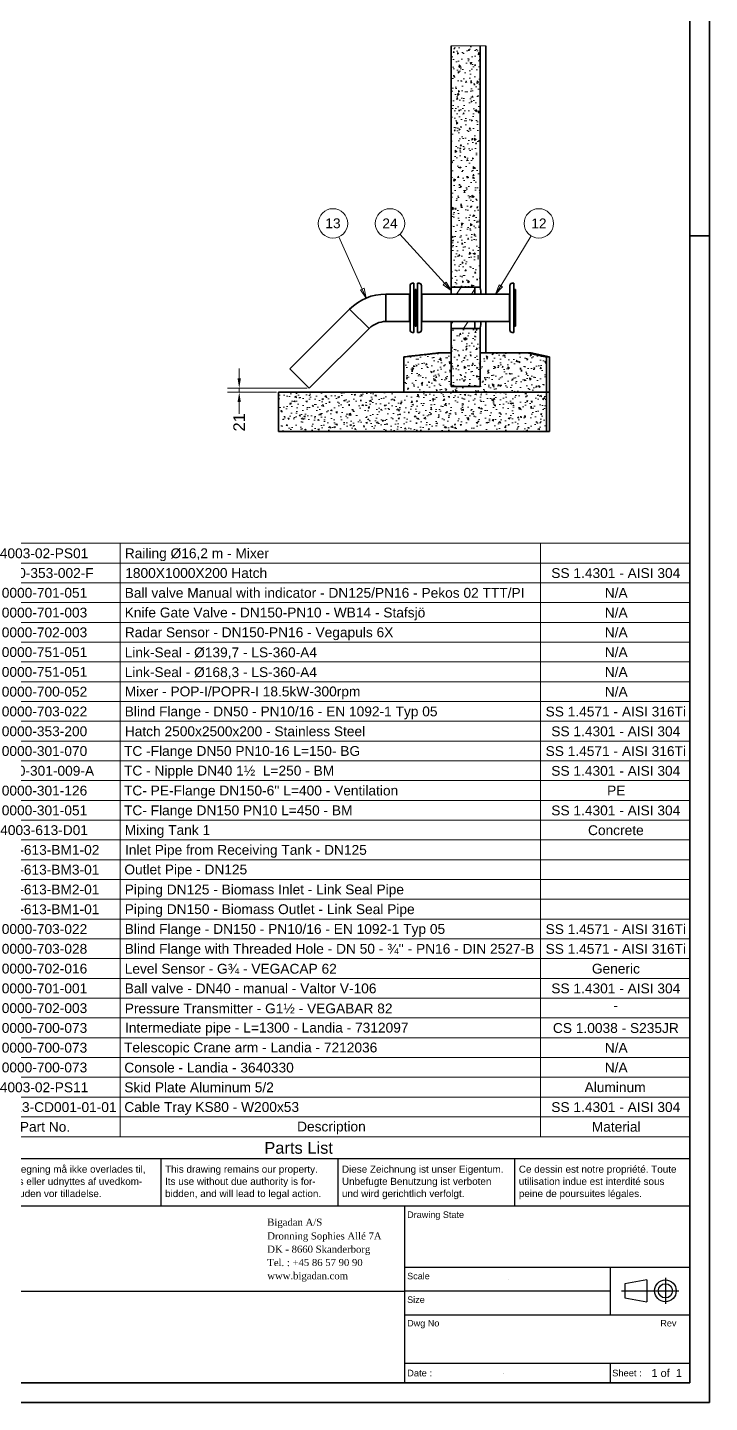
# Model space of a CAD drawing. Header units: millimetres. Extents: x 0 to 42050, y 0 to 29700.
# Drawn here: x 33375 to 42050, y 0 to 17503 of the extents above; entities that cross this region are included whole.
import ezdxf
from ezdxf.enums import TextEntityAlignment as Align

# ---------------------------------------------------------------- set-up
doc = ezdxf.new("R2018")
doc.units = ezdxf.units.MM
doc.header["$LTSCALE"] = 50
doc.layers.get('0').update_dxf_attribs({"lineweight": 18})
for name, color, linetype, lineweight in [('Border', 7, 'Continuous', 35), ('Dimension', 7, 'Continuous', 18), ('Hatch', 7, 'Continuous', 18), ('Symbol', 7, 'Continuous', 18), ('Title', 7, 'Continuous', 25), ('Visible', 7, 'Continuous', 35), ('Visible Narrow', 7, 'Continuous', 18)]:
    doc.layers.add(name, color=color, linetype=linetype, lineweight=lineweight)
doc.styles.add('Note Text', font='arial.ttf')
doc.styles.get("Standard").update_dxf_attribs({"font": 'arial.ttf'})
doc.styles.add('Text Style150', font='arial.ttf')
doc.styles.add('Text Style72', font='arial.ttf')
doc.styles.add('Text Style85', font='times.ttf')
doc.styles.add('Title', font='arial.ttf')
doc.styles.add('Title150', font='arial.ttf')
doc.styles.add('Title200', font='arial.ttf')
doc.dimstyles.new('Default - Method 2b', dxfattribs={"dimscale": 50, "dimtxt": 3, "dimasz": 2.5, "dimexe": 3, "dimexo": 0.5, "dimgap": 0.7, "dimtad": 0, "dimtoh": 1, "dimdec": 1, "dimrnd": 1e-08, "dimtxsty": 'Title', "dimcen": 0.09, "dimdle": 10, "dimclrd": 256, "dimclre": 256, "dimclrt": 7, "dimadec": 0, "dimazin": 2, "dimtfac": 0.833333, "dimtdec": 1, "dimtmove": 0, "dimatfit": 3, "dimfxl": 1, "dimtolj": 1, "dimlwd": -1, "dimlwe": -1, "dimarcsym": 0})
pattern_1 = [(91.24937, (0, 0), (156.2886, 114.5929), [20.1873, -222.0602]), (36.24937, (0, 0), (-161.5705, 127.597), [16.1498, -177.6481]), (141.7008, (13.02, 9.55), (-5.2819, 242.1899), [17.15655, -188.7221]), (87.43357, (-35.5, 40.47), (245.3524, 155.907), [30.281, -333.0903]), (137.885, (-15.05, 53.47), (16.271, 363.0067), [25.7348, -283.0833]), (32.4335, (-35.5, 40.47), (16.271, 363.0067), [24.2247, -266.4722]), (62.24937, (-6.38, 48.1), (192.2488, 24.455), [20.1873, -222.0602]), (7.24937, (-6.38, 48.1), (-79.4525, 189.9298), [16.1498, -177.6481]), (112.7008, (9.64, 50.14), (112.7963, 214.38475), [17.15655, -188.7221]), (78.74937, (0, 0), (-56.61782, 69.52575), [0, -175.49482, 0, -180.33977, 0, -178.32105]), (48.74937, (0, 0), (-16.75878, 126.50402), [0, -102.8206, 0, -171.45737, 0, -67.96387]), (8.74937, (-45.13, -39.576), (112.03248, 90.17294), [0, -67.29096, 0, -209.9478, 0, -278.58458]), (358.74937, (-65.37, -57.32), (100.2538, 123.7562), [0, -87.47825, 0, -139.42687, 0, -197.83542])]
pattern_2 = [(56.24934, (0, 0), (-131.9948, 88.1983), [])]

# ---------------------------------------------------------------- blocks, each defined once
blk = doc.blocks.new('Borders Bigadan Border')
at = {"layer": 'Border'}
for p, q in [((841, 594), (841, 0)), ((836, 5), (836, 589)), ((841, 297), (836, 297)), ((20, 5), (836, 5)), ((841, 0), (0, 0))]:
    blk.add_line(p, q, dxfattribs=at)
blk = doc.blocks.new('Title Blocks Title')
at = {"layer": 'Title'}
for p, q in [((205, 62), (25, 62)), ((25, 50), (25, 62)), ((70.5, 50), (70.5, 62)), ((115.5, 50), (115.5, 62)), ((160.5, 50), (160.5, 62)), ((205, 50), (25, 50)), ((25, 5), (25, 50)), ((132.5, 5), (132.5, 50)), ((205, 34.36), (132.5, 34.36)), ((184.74, 34.36), (184.74, 22.36)), ((25, 28.36), (132.5, 28.36)), ((184.74, 28.36), (132.5, 28.36)), ((132.5, 22.36), (205, 22.36)), ((132.5, 10), (205, 10)), ((184.74, 10), (184.74, 5))]:
    blk.add_line(p, q, dxfattribs=at)
at = {"layer": 'Title', "lineweight": 25}
for p, q in [((198.77, 31.7), (198.77, 25.16)), ((187.65, 28.43), (202.19, 28.43)), ((194.05, 31.19), (188.45, 30.23)), ((188.45, 30.23), (188.45, 26.63)), ((194.05, 31.19), (194.05, 25.67)), ((188.45, 26.63), (194.05, 25.67))]:
    blk.add_line(p, q, dxfattribs=at)
for radius in [2.76, 1.8]:
    blk.add_circle((198.77, 28.43), radius, dxfattribs=at)
at = {"layer": 'Title'}
for s, height, style, p in [('Denne tegning må ikke overlades til,', 1.8, 'Text Style72', (26, 58.5)), ('This drawing remains our property.', 1.8, 'Text Style72', (71.5, 58.5)), ('Diese Zeichnung ist unser Eigentum.', 1.8, 'Text Style72', (116.5, 58.5)), ('Ce dessin est notre propriété. Toute', 1.8, 'Text Style72', (161.5, 58.5)), ('kopieres eller udnyttes af uvedkom-', 1.8, 'Text Style72', (26, 55.4)), ('Its use without due authority is for-', 1.8, 'Text Style72', (71.5, 55.4)), ('Unbefugte Benutzung ist verboten', 1.8, 'Text Style72', (116.5, 55.4)), ('utilisation indue est interdité sous', 1.8, 'Text Style72', (161.5, 55.4)), ('mende uden vor tilladelse.', 1.8, 'Text Style72', (26, 52.3)), ('bidden, and will lead to legal action.', 1.8, 'Text Style72', (71.5, 52.3)), ('und wird gerichtlich verfolgt.', 1.8, 'Text Style72', (116.5, 52.3)), ('peine de poursuites légales.', 1.8, 'Text Style72', (161.5, 52.3)), ('Bigadan A/S', 1.8, 'Text Style85', (97.5, 45.01)), ('Drawing State', 1.65, 'Title150', (133.08, 47)), ('Dronning Sophies Allé 7A', 1.8, 'Text Style85', (97.5, 41.51)), ('DK - 8660 Skanderborg', 1.8, 'Text Style85', (97.5, 38.13)), ('Tel. : +45 86 57 90 90', 1.8, 'Text Style85', (97.5, 34.74)), ('www.bigadan.com', 1.8, 'Text Style85', (97.5, 31.36)), ('Scale', 1.65, 'Title150', (133.08, 31.36)), ('Size', 1.65, 'Title150', (133.08, 25.36)), ('Dwg No', 1.65, 'Title150', (133.08, 19.36)), ('Rev', 1.65, 'Title150', (197.5, 19.36))]:
    blk.add_text(s, height=height, dxfattribs=dict(at, style=style)).set_placement(p)
at = {"layer": 'Title', "style": 'Text Style150'}
for s, p in [('Date :', (133.08, 7.5)), ('Sheet :', (185.24, 7.5))]:
    blk.add_text(s, height=1.7, dxfattribs=at).set_placement(p, align=Align.MIDDLE_LEFT)
at = {"layer": 'Title', "style": 'Title200'}
blk.add_text('1 of  1', height=2, dxfattribs=at).set_placement((203, 7.5), align=Align.MIDDLE_RIGHT)
at = {"layer": 'Title', "color": 1, "true_color": 0xff0000, "insert": (169, 47.68), "char_height": 2.5, "width": 40, "attachment_point": 5, "style": 'Note Text'}
blk.add_mtext('\\fArial|b0|i0; ', dxfattribs=at)
at = {"layer": 'Title', "color": 1, "lineweight": 5, "true_color": 0xff0000, "flags": 253}
blk.add_attdef('STATUS', text='', height=6.2, dxfattribs=at).set_placement((169, 40.36), align=Align.MIDDLE_CENTER)
at = {"layer": 'Title', "lineweight": 30, "flags": 104}
for tag, height, p in [('Initial_View_Scale', 2.39, (158.62, 31.36)), ('Sheet_Size', 2.4, (158.62, 25.36)), ('REVISION_NUMBER', 3.5, (200, 15)), ('CREATION_DATE', 2, (157.5, 7.5))]:
    blk.add_attdef(tag, text='', height=height, dxfattribs=at).set_placement(p, align=Align.MIDDLE_CENTER)
for tag, p in [('PROJECT', (27.5, 24.3)), ('TITLE', (27.5, 17.3)), ('DESCRIPTION', (27.5, 10.3))]:
    blk.add_attdef(tag, text='', height=2.8, dxfattribs=at).set_placement(p, align=Align.TOP_LEFT)
blk.add_attdef('PART_NUMBER', text='', height=3.5, dxfattribs=at).set_placement((135.5, 15), align=Align.MIDDLE_LEFT)
blk = doc.blocks.new('Parts List')
at = {"layer": 'Symbol'}
for p, q in [((836, 218.75), (636.27, 218.75)), ((636.27, 218.75), (636.27, 72.72)), ((644.27, 218.75), (644.27, 72.72)), ((652.27, 218.75), (652.27, 72.72)), ((691.06, 218.75), (691.06, 72.72)), ((798, 218.75), (798, 72.72)), ((836, 218.75), (836, 72.72)), ((836, 213.71), (636.27, 213.71)), ((836, 208.68), (636.27, 208.68)), ((836, 203.64), (636.27, 203.64)), ((836, 198.61), (636.27, 198.61)), ((836, 193.57), (636.27, 193.57)), ((836, 188.54), (636.27, 188.54)), ((836, 183.5), (636.27, 183.5)), ((836, 178.46), (636.27, 178.46)), ((836, 173.43), (636.27, 173.43)), ((836, 168.39), (636.27, 168.39)), ((836, 163.36), (636.27, 163.36)), ((836, 158.32), (636.27, 158.32)), ((836, 153.29), (636.27, 153.29)), ((836, 148.25), (636.27, 148.25)), ((836, 143.22), (636.27, 143.22)), ((836, 138.18), (636.27, 138.18)), ((836, 133.14), (636.27, 133.14)), ((836, 128.11), (636.27, 128.11)), ((836, 123.07), (636.27, 123.07)), ((836, 118.04), (636.27, 118.04)), ((836, 113), (636.27, 113)), ((836, 107.97), (636.27, 107.97)), ((836, 102.93), (636.27, 102.93)), ((836, 97.9), (636.27, 97.9)), ((836, 92.86), (636.27, 92.86)), ((836, 87.82), (636.27, 87.82)), ((836, 82.79), (636.27, 82.79)), ((836, 77.75), (636.27, 77.75)), ((836, 72.72), (636.27, 72.72)), ((636.27, 67.68), (636.27, 72.72)), ((644.27, 67.68), (644.27, 72.72)), ((652.27, 67.68), (652.27, 72.72)), ((691.06, 67.68), (691.06, 72.72)), ((798, 67.68), (798, 72.72)), ((836, 67.68), (836, 72.72)), ((636.27, 62), (636.27, 67.68)), ((836, 67.68), (636.27, 67.68)), ((836, 62), (836, 67.68)), ((836, 62), (636.27, 62))]:
    blk.add_line(p, q, dxfattribs=at)
at = {"layer": 'Symbol', "color": 7, "attachment_point": 7}
for s, insert, char_height, style in [('29', (638.43, 214.93), 2.5, 'Note Text'), ('1', (647.7, 214.98), 2.5, 'Note Text'), ('4003-02-PS01', (660.45, 214.92), 2.5, 'Note Text'), ('Railing Ø16,2 m - Mixer', (692.25, 214.2), 2.5, 'Note Text'), ('28', (638.43, 209.9), 2.5, 'Note Text'), ('3', (647.45, 209.9), 2.5, 'Note Text'), ('0000-353-002-F', (659.3, 209.9), 2.5, 'Note Text'), ('1800X1000X200 Hatch', (692.36, 209.9), 2.5, 'Note Text'), ('SS 1.4301 - AISI 304', (800.76, 209.88), 2.5, 'Note Text'), ('27', (638.43, 204.9), 2.5, 'Note Text'), ('1', (647.7, 204.9), 2.5, 'Note Text'), ('0000-701-051', (660.95, 204.86), 2.5, 'Note Text'), ('Ball valve Manual with indicator - DN125/PN16 - Pekos 02 TTT/PI', (692.23, 204.85), 2.5, 'Note Text'), ('N/A', (814.36, 204.85), 2.5, 'Note Text'), ('26', (638.43, 199.83), 2.5, 'Note Text'), ('1', (647.7, 199.87), 2.5, 'Note Text'), ('0000-701-003', (660.95, 199.83), 2.5, 'Note Text'), ('Knife Gate Valve - DN150-PN10 - WB14 - Stafsjö', (692.23, 199.12), 2.5, 'Note Text'), ('N/A', (814.36, 199.81), 2.5, 'Note Text'), ('25', (638.43, 194.79), 2.5, 'Note Text'), ('1', (647.7, 194.83), 2.5, 'Note Text'), ('0000-702-003', (660.95, 194.79), 2.5, 'Note Text'), ('Radar Sensor - DN150-PN16 - Vegapuls 6X', (692.25, 194.08), 2.5, 'Note Text'), ('N/A', (814.36, 194.78), 2.5, 'Note Text'), ('24', (638.43, 189.8), 2.5, 'Note Text'), ('2', (647.41, 189.8), 2.5, 'Note Text'), ('0000-751-051', (660.95, 189.76), 2.5, 'Note Text'), ('Link-Seal - Ø139,7 - LS-360-A4', (692.23, 189.26), 2.5, 'Note Text'), ('N/A', (814.36, 189.74), 2.5, 'Note Text'), ('23', (638.43, 184.72), 2.5, 'Note Text'), ('2', (647.41, 184.76), 2.5, 'Note Text'), ('0000-751-051', (660.95, 184.72), 2.5, 'Note Text'), ('Link-Seal - Ø168,3 - LS-360-A4', (692.23, 184.23), 2.5, 'Note Text'), ('N/A', (814.36, 184.7), 2.5, 'Note Text'), ('22', (638.43, 179.73), 2.5, 'Note Text'), ('3', (647.45, 179.69), 2.5, 'Note Text'), ('0000-700-052', (660.95, 179.69), 2.5, 'Note Text'), ('Mixer - POP-I/POPR-I 18.5kW-300rpm', (692.23, 179.02), 2.5, 'Note Text'), ('N/A', (814.36, 179.67), 2.5, 'Note Text'), ('21', (638.43, 174.69), 2.5, 'Note Text'), ('4', (647.35, 174.7), 2.5, 'Note Text'), ('0000-703-022', (660.95, 174.65), 2.5, 'Note Text'), ('Blind Flange - DN50 - PN10/16 - EN 1092-1 Typ 05', (692.23, 173.94), 2.5, 'Note Text'), ('SS 1.4571 - AISI 316Ti', (799.31, 174.63), 2.5, 'Note Text'), ('20', (638.43, 169.61), 2.5, 'Note Text'), ('1', (647.7, 169.66), 2.5, 'Note Text'), ('0000-353-200', (660.95, 169.61), 2.5, 'Note Text'), ('Hatch 2500x2500x200 - Stainless Steel', (692.26, 169.6), 2.5, 'Note Text'), ('SS 1.4301 - AISI 304', (800.76, 169.6), 2.5, 'Note Text'), ('19', (638.73, 164.58), 2.5, 'Note Text'), ('5', (647.45, 164.6), 2.5, 'Note Text'), ('0000-301-070', (660.95, 164.58), 2.5, 'Note Text'), ('TC -Flange DN50 PN10-16 L=150- BG', (692.05, 163.87), 2.5, 'Note Text'), ('SS 1.4571 - AISI 316Ti', (799.31, 164.56), 2.5, 'Note Text'), ('18', (638.73, 159.54), 2.5, 'Note Text'), ('1', (647.7, 159.58), 2.5, 'Note Text'), ('0000-301-009-A', (659.2, 159.54), 2.5, 'Note Text'), ('TC - Nipple DN40 1½  L=250 - BM', (692.05, 158.87), 2.5, 'Note Text'), ('SS 1.4301 - AISI 304', (800.76, 159.53), 2.5, 'Note Text'), ('17', (638.73, 154.55), 2.5, 'Note Text'), ('1', (647.7, 154.55), 2.5, 'Note Text'), ('0000-301-126', (660.95, 154.51), 2.5, 'Note Text'), ("TC- PE-Flange DN150-6'' L=400 - Ventilation", (692.05, 153.8), 2.5, 'Note Text'), ('PE', (814.95, 154.55), 2.5, 'Note Text'), ('16', (638.73, 149.47), 2.5, 'Note Text'), ('3', (647.45, 149.47), 2.5, 'Note Text'), ('0000-301-051', (660.95, 149.47), 2.5, 'Note Text'), ('TC- Flange DN150 PN10 L=450 - BM', (692.05, 148.76), 2.5, 'Note Text'), ('SS 1.4301 - AISI 304', (800.76, 149.45), 2.5, 'Note Text'), ('Mixing Tank 1', (692.23, 143.74), 2.5, 'Note Text'), ('15', (638.73, 144.44), 2.5, 'Note Text'), ('1', (647.7, 144.48), 2.5, 'Note Text'), ('4003-613-D01', (660.55, 144.44), 2.5, 'Note Text'), ('Concrete', (810.1, 144.42), 2.5, 'Note Text'), ('14', (638.73, 139.44), 2.5, 'Note Text'), ('1', (647.7, 139.44), 2.5, 'Note Text'), ('4003-613-BM1-02', (657.64, 139.4), 2.5, 'Note Text'), ('Inlet Pipe from Receiving Tank - DN125', (692.3, 138.69), 2.5, 'Note Text'), ('13', (638.73, 134.37), 2.5, 'Note Text'), ('1', (647.7, 134.41), 2.5, 'Note Text'), ('4003-613-BM3-01', (657.64, 134.37), 2.5, 'Note Text'), ('Outlet Pipe - DN125', (692.14, 133.7), 2.5, 'Note Text'), ('12', (638.73, 129.37), 2.5, 'Note Text'), ('2', (647.41, 129.37), 2.5, 'Note Text'), ('4003-613-BM2-01', (657.64, 129.33), 2.5, 'Note Text'), ('Piping DN125 - Biomass Inlet - Link Seal Pipe', (692.24, 128.62), 2.5, 'Note Text'), ('11', (638.73, 124.34), 2.5, 'Note Text'), ('2', (647.41, 124.34), 2.5, 'Note Text'), ('4003-613-BM1-01', (657.64, 124.29), 2.5, 'Note Text'), ('Piping DN150 - Biomass Outlet - Link Seal Pipe', (692.24, 123.59), 2.5, 'Note Text'), ('10', (638.73, 119.26), 2.5, 'Note Text'), ('2', (647.41, 119.3), 2.5, 'Note Text'), ('0000-703-022', (660.95, 119.26), 2.5, 'Note Text'), ('Blind Flange - DN150 - PN10/16 - EN 1092-1 Typ 05', (692.23, 118.55), 2.5, 'Note Text'), ('SS 1.4571 - AISI 316Ti', (799.31, 119.24), 2.5, 'Note Text'), ('9', (639.45, 114.22), 2.5, 'Note Text'), ('1', (647.7, 114.27), 2.5, 'Note Text'), ('0000-703-028', (660.95, 114.22), 2.5, 'Note Text'), ("Blind Flange with Threaded Hole - DN 50 - ¾'' - PN16 - DIN 2527-B", (692.23, 113.52), 2.5, 'Note Text'), ('SS 1.4571 - AISI 316Ti', (799.31, 114.21), 2.5, 'Note Text'), ('8', (639.45, 109.19), 2.5, 'Note Text'), ('1', (647.7, 109.23), 2.5, 'Note Text'), ('0000-702-016', (660.95, 109.19), 2.5, 'Note Text'), ('Level Sensor - G¾ - VEGACAP 62', (692.23, 109.12), 2.5, 'Note Text'), ('Generic', (811.08, 109.17), 2.5, 'Note Text'), ('7', (639.47, 104.22), 2.5, 'Note Text'), ('1', (647.7, 104.19), 2.5, 'Note Text'), ('0000-701-001', (660.95, 104.15), 2.5, 'Note Text'), ('Ball valve - DN40 - manual - Valtor V-106', (692.23, 104.15), 2.5, 'Note Text'), ('SS 1.4301 - AISI 304', (800.76, 104.14), 2.5, 'Note Text'), ('6', (639.44, 99.12), 2.5, 'Note Text'), ('1', (647.7, 99.16), 2.5, 'Note Text'), ('0000-702-003', (660.95, 99.12), 2.5, 'Note Text'), ('Pressure Transmitter - G1½ - VEGABAR 82', (692.24, 99.04), 2.5, 'Note Text'), ('-', (816.53, 99.88), 2.5, 'Note Text'), ('5', (639.45, 94.1), 2.5, 'Note Text'), ('1', (647.7, 94.12), 2.5, 'Note Text'), ('0000-700-073', (660.95, 94.08), 2.5, 'Note Text'), ('Intermediate pipe - L=1300 - Landia - 7312097', (692.3, 93.43), 2.5, 'Note Text'), ('CS 1.0038 - S235JR', (801.17, 94.06), 2.5, 'Note Text'), ('4', (639.35, 89.09), 2.5, 'Note Text'), ('1', (647.7, 89.09), 2.5, 'Note Text'), ('0000-700-073', (660.95, 89.05), 2.5, 'Note Text'), ('Telescopic Crane arm - Landia - 7212036', (692.05, 88.38), 2.5, 'Note Text'), ('N/A', (814.36, 89.03), 2.5, 'Note Text'), ('3', (639.45, 84.01), 2.5, 'Note Text'), ('3', (647.45, 84.01), 2.5, 'Note Text'), ('0000-700-073', (660.95, 84.01), 2.5, 'Note Text'), ('Console - Landia - 3640330', (692.14, 83.99), 2.5, 'Note Text'), ('N/A', (814.36, 83.99), 2.5, 'Note Text'), ('2', (639.41, 79.02), 2.5, 'Note Text'), ('1', (647.7, 79.02), 2.5, 'Note Text'), ('4003-02-PS11', (660.45, 78.96), 2.5, 'Note Text'), ('Skid Plate Aluminum 5/2', (692.13, 78.96), 2.5, 'Note Text'), ('Aluminum', (809.23, 78.98), 2.5, 'Note Text'), ('1', (639.7, 73.98), 2.5, 'Note Text'), ('1', (647.7, 73.98), 2.5, 'Note Text'), ('4003-613-CD001-01-01', (653.27, 73.92), 2.5, 'Note Text'), ('Cable Tray KS80 - W200x53 ', (692.14, 73.23), 2.5, 'Note Text'), ('SS 1.4301 - AISI 304', (800.76, 73.92), 2.5, 'Note Text'), ('Pos.', (637.06, 68.91), 2.5, 'Note Text'), ('Qty', (645.71, 68.19), 2.5, 'Note Text'), ('Part No.', (665.54, 68.91), 2.5, 'Note Text'), ('Description', (736.08, 68.26), 2.5, 'Note Text'), ('Material', (811.06, 68.91), 2.5, 'Note Text'), ('Parts List', (727.74, 63.29), 3, 'Title')]:
    blk.add_mtext(s, dxfattribs=dict(at, insert=insert, char_height=char_height, style=style))
blk = doc.blocks.new('Balloon21')
at = {"layer": 'Symbol'}
for p, q in [((773.63, 284.92), (762.24, 297.42)), ((774, 285.25), (773.26, 284.58)), ((773.26, 284.58), (775.32, 283.07)), ((773.63, 284.92), (775.32, 283.07)), ((775.32, 283.07), (774, 285.25))]:
    blk.add_line(p, q, dxfattribs=at)
at = {"layer": 'Symbol', "flags": 128}
blk.add_lwpolyline([(773.26, 284.58), (775.32, 283.07), (774, 285.25), (773.26, 284.58)], dxfattribs=at)
at = {"layer": 'Symbol'}
blk.add_circle((759.72, 300.19), 3.75, dxfattribs=at)
blk.add_solid([(773.26, 284.58), (775.32, 283.07), (774, 285.25), (773.26, 284.58)], dxfattribs=at)
at = {"layer": 'Symbol', "insert": (759.72, 300.19), "char_height": 2.5, "attachment_point": 5, "style": 'Note Text'}
blk.add_mtext('24', dxfattribs=at)
blk = doc.blocks.new('Balloon22')
at = {"layer": 'Symbol'}
for p, q in [((787.91, 284.32), (795.65, 296.99)), ((787.48, 284.59), (786.6, 282.19)), ((787.91, 284.32), (786.6, 282.19)), ((786.6, 282.19), (788.33, 284.06)), ((788.33, 284.06), (787.48, 284.59))]:
    blk.add_line(p, q, dxfattribs=at)
at = {"layer": 'Symbol', "flags": 128}
blk.add_lwpolyline([(787.48, 284.59), (786.6, 282.19), (788.33, 284.06), (787.48, 284.59)], dxfattribs=at)
at = {"layer": 'Symbol'}
blk.add_circle((797.6, 300.19), 3.75, dxfattribs=at)
blk.add_solid([(787.48, 284.59), (786.6, 282.19), (788.33, 284.06), (787.48, 284.59)], dxfattribs=at)
at = {"layer": 'Symbol', "insert": (797.6, 300.19), "char_height": 2.5, "attachment_point": 5, "style": 'Note Text'}
blk.add_mtext('12', dxfattribs=at)
blk = doc.blocks.new('Balloon23')
at = {"layer": 'Symbol'}
for p, q in [((752.66, 283.48), (746.73, 296.77)), ((753.12, 283.69), (752.2, 283.28)), ((753.68, 281.2), (753.12, 283.69)), ((752.2, 283.28), (753.68, 281.2)), ((752.66, 283.48), (753.68, 281.2))]:
    blk.add_line(p, q, dxfattribs=at)
at = {"layer": 'Symbol', "flags": 128}
blk.add_lwpolyline([(752.2, 283.28), (753.68, 281.2), (753.12, 283.69), (752.2, 283.28)], dxfattribs=at)
at = {"layer": 'Symbol'}
blk.add_circle((745.21, 300.19), 3.75, dxfattribs=at)
blk.add_solid([(752.2, 283.28), (753.68, 281.2), (753.12, 283.69), (752.2, 283.28)], dxfattribs=at)
at = {"layer": 'Symbol', "insert": (745.21, 300.21), "char_height": 2.5, "attachment_point": 5, "style": 'Note Text'}
blk.add_mtext('13', dxfattribs=at)
blk = doc.blocks.new('*D76')
at = {"layer": 'Defpoints', "color": 0, "transparency": 16777216}
for p in [(36068, 12911), (36568, 12860), (36959, 12911)]:
    blk.add_point(p, dxfattribs=at)
at = {"layer": 'Dimension', "transparency": 16777216}
for p, q in [((36068, 13036), (36068, 13161)), ((36934, 12911), (35918, 12911)), ((36543, 12860), (35918, 12860)), ((36068, 12911), (36068, 12860)), ((36068, 12735), (36068, 12584))]:
    blk.add_line(p, q, dxfattribs=at)
for points in [[(36047, 13036), (36089, 13036), (36068, 12911)], [(36047, 12735), (36089, 12735), (36068, 12860)]]:
    blk.add_solid(points, dxfattribs=at)
at = {"layer": 'Dimension', "color": 7, "transparency": 16777216, "insert": (36143, 12361), "char_height": 150, "attachment_point": 7, "rotation": 90, "style": 'Title'}
blk.add_mtext('\\A1;21', dxfattribs=at)

msp = doc.modelspace()

# ---------------------------------------------------------------- hatches: boundary and pattern name
at = {"layer": 'Hatch'}
h = msp.add_hatch(dxfattribs=at)
h.set_pattern_fill('AR-CONC', color=256, scale=26.916384, angle=41.249366, style=0)
h.set_pattern_definition(pattern_1)
h.paths.add_polyline_path([(38765.79, 17270.46), (39131.66, 17270.46), (39131.66, 14197.43), (39065.79, 14197.43), (38765.79, 14197.43)])
h = msp.add_hatch(dxfattribs=at)
h.set_pattern_fill('ANSI31', color=256, scale=1270, angle=11.249344, style=0)
h.set_pattern_definition(pattern_2)
h.paths.add_polyline_path([(39065.79, 14109.56), (39065.79, 14197.43), (38765.79, 14197.43), (38765.79, 14109.56)])
h = msp.add_hatch(dxfattribs=at)
h.set_pattern_fill('ANSI31', color=256, scale=1270, angle=11.249344, style=0)
h.set_pattern_definition(pattern_2)
h.paths.add_polyline_path([(39065.79, 13672.43), (39065.79, 13760.31), (38765.79, 13760.31), (38765.79, 13672.43)])
h = msp.add_hatch(dxfattribs=at)
h.set_pattern_fill('AR-CONC', color=256, scale=26.916384, angle=41.249366, style=0)
h.set_pattern_definition(pattern_1)
h.paths.add_polyline_path([(39131.66, 12934.93), (39131.66, 13672.43), (39065.79, 13672.43), (38765.79, 13672.43), (38765.79, 12934.93)])
h = msp.add_hatch(dxfattribs=at)
h.set_pattern_fill('AR-CONC', color=256, scale=26.916384, angle=56.249344, style=0)
h.set_pattern_definition([(106.24934, (0, 0), (121.3044, 151.13864), [20.1873, -222.0602]), (51.24934, (0, 0), (-189.0896, 81.4318), [16.1498, -177.6481]), (156.7008, (10.1, 12.6), (-67.7852, 232.5704), [17.1566, -188.7221]), (102.43354, (-44.76, 29.9), (196.6406, 214.0964), [30.281, -333.0903]), (152.885, (-28.37, 47.75), (-78.2364, 354.8488), [25.7348, -283.0833]), (47.4335, (-44.76, 29.9), (-78.2364, 354.8488), [24.2247, -266.4722]), (77.24934, (-18.62, 44.81), (179.3687, 73.3793), [20.1873, -222.0602]), (22.24934, (-18.62, 44.81), (-125.9026, 162.8943), [16.1498, -177.6481]), (127.7008, (-3.67, 50.93), (53.4661, 236.2736), [17.15655, -188.7221]), (93.74934, (0, 0), (-72.68318, 52.50298), [0, -175.49482, 0, -180.33977, 0, -178.32105]), (63.74934, (0, 0), (-48.92934, 117.85603), [0, -102.8206, 0, -171.45737, 0, -67.96387]), (23.74934, (-33.35, -49.91), (84.87664, 116.09648), [0, -67.29096, 0, -209.9478, 0, -278.58458]), (13.74934, (-48.3, -72.29), (64.80734, 145.48687), [0, -87.47825, 0, -139.42687, 0, -197.83542])])
h.paths.add_polyline_path([(38162.28, 12859.93), (39978.29, 12859.93), (39978.29, 13309.93), (39745.12, 13359.93), (39131.66, 13359.93), (39131.66, 12934.93), (38765.79, 12934.93), (38765.79, 13359.93), (38600.69, 13359.93), (38162.28, 13309.93)])
h = msp.add_hatch(dxfattribs=at)
h.set_pattern_fill('AR-CONC', color=256, scale=26.916384, angle=116.249541, style=0)
h.set_pattern_definition([(166.24954, (0, 0), (-70.2383, 180.6218), [20.1873, -222.0602]), (111.24954, (0, 0), (-165.0664, -123.0411), [16.1498, -177.6481]), (216.701, (-5.85, 15.05), (-235.3047, 57.5807), [17.1566, -188.7221]), (162.43374, (-48.28, -23.8), (-87.0936, 277.3436), [30.281, -333.0903]), (212.8852, (-55.54, -0.7), (-346.4267, 109.6685), [25.7348, -283.0833]), (107.4337, (-48.28, -23.8), (-346.4267, 109.6685), [24.2247, -266.4722]), (137.24954, (-48.12, 6.28), (26.1354, 192.0276), [20.1873, -222.0602]), (82.24954, (-48.12, 6.28), (-204.0218, -27.5884), [16.1498, -177.6481]), (187.701, (-45.94, 22.29), (-177.88644, 164.4392), [17.15655, -188.7221]), (153.74954, (0, 0), (-81.81038, -36.69427), [0, -175.49482, 0, -180.33977, 0, -178.32105]), (123.74954, (0, 0), (-126.53104, 16.55353), [0, -102.8206, 0, -171.45737, 0, -67.96387]), (83.74954, (26.55, -53.834), (-58.10463, 131.55337), [0, -67.29096, 0, -209.9478, 0, -278.58458]), (73.74954, (38.45, -77.97), (-93.5921, 128.8679), [0, -87.47825, 0, -139.42687, 0, -197.83542])])
h.paths.add_polyline_path([(36567.85, 12359.93), (39978.29, 12359.93), (39978.29, 12859.93), (38162.28, 12859.93), (36567.85, 12859.93)])

# ---------------------------------------------------------------- linework, layer by layer
at = {"layer": 'Visible', "color": 9, "true_color": 0xc0c0c0}
for p, q in [((38765.79, 17270.46), (38765.79, 14197.43)), ((39131.66, 14197.43), (39131.66, 17270.46)), ((39203.29, 14109.56), (39203.29, 17270.46)), ((38765.79, 14197.43), (39131.66, 14197.43)), ((39131.66, 13672.43), (38765.79, 13672.43)), ((38765.79, 13672.43), (38765.79, 12934.93)), ((39131.66, 12934.93), (39131.66, 13672.43)), ((39203.29, 13359.93), (39203.29, 13760.31)), ((38162.28, 13309.93), (38162.28, 12859.93)), ((38765.79, 13359.93), (38600.69, 13359.93)), ((38765.79, 12934.93), (38765.79, 13359.93)), ((39745.12, 13359.93), (39131.66, 13359.93)), ((39131.66, 13359.93), (39131.66, 12934.93)), ((39782.68, 13359.93), (39745.12, 13359.93)), ((39782.68, 13359.93), (40015.43, 13309.93)), ((39978.29, 12859.93), (39978.29, 13309.93)), ((40015.43, 13309.93), (39978.29, 13309.93)), ((40015.43, 13309.93), (40015.43, 12859.93)), ((39978.29, 12859.93), (36567.85, 12859.93)), ((36567.85, 12859.93), (36567.85, 12359.93)), ((38162.28, 12859.93), (39978.29, 12859.93)), ((39131.66, 12934.93), (38765.79, 12934.93)), ((38765.79, 12934.93), (39131.66, 12934.93)), ((39978.29, 12859.93), (40015.43, 12859.93)), ((39978.29, 12359.93), (39978.29, 12859.93)), ((39978.29, 12859.93), (40015.43, 12859.93)), ((40015.43, 12859.93), (40015.43, 12359.93)), ((36567.85, 12359.93), (39978.29, 12359.93)), ((40015.43, 12359.93), (39978.29, 12359.93))]:
    msp.add_line(p, q, dxfattribs=at)
at = {"layer": 'Visible'}
for p, q in [((38240.79, 14217.43), (38240.79, 14199.31)), ((38240.79, 14192.27), (38240.79, 14199.31)), ((38240.79, 14192.27), (38240.79, 14051.47)), ((38290.79, 14247.43), (38270.79, 14247.43)), ((38290.79, 14247.43), (38290.79, 13622.43)), ((38335.79, 13622.43), (38335.79, 14247.43)), ((38335.79, 14247.43), (38355.79, 14247.43)), ((38385.79, 14199.31), (38385.79, 14217.43)), ((38385.79, 14199.31), (38385.79, 14192.27)), ((38385.79, 14051.47), (38385.79, 14192.27)), ((39065.79, 14197.43), (38765.79, 14197.43)), ((38765.79, 14197.43), (38765.79, 14109.56)), ((39065.79, 14109.56), (39065.79, 14197.43)), ((39510.79, 14217.43), (39510.79, 14199.31)), ((39510.79, 14192.27), (39510.79, 14199.31)), ((39510.79, 14192.27), (39510.79, 14051.47)), ((39560.79, 14247.43), (39540.79, 14247.43)), ((39560.79, 14247.43), (39560.79, 13622.43)), ((37933.06, 14109.56), (37933.06, 13760.31)), ((38235.79, 14109.56), (37933.06, 14109.56)), ((37933.06, 14109.56), (37933.06, 13760.31)), ((38235.79, 14109.56), (38235.79, 13760.31)), ((38240.79, 14109.56), (38235.79, 14109.56)), ((38235.79, 14109.56), (38235.79, 13760.31)), ((38240.79, 14034.49), (38240.79, 14051.47)), ((38240.79, 14034.49), (38240.79, 13835.37)), ((38305.79, 14169.93), (38305.79, 13699.93)), ((38313.29, 14169.93), (38305.79, 14169.93)), ((38313.29, 14169.93), (38313.29, 13699.93)), ((38313.29, 13699.93), (38313.29, 14169.93)), ((38313.29, 14169.93), (38320.79, 14169.93)), ((38320.79, 13699.93), (38320.79, 14169.93)), ((38385.79, 14109.56), (38390.79, 14109.56)), ((38385.79, 14051.47), (38385.79, 14034.49)), ((38385.79, 13835.37), (38385.79, 14034.49)), ((38390.79, 14109.56), (38390.79, 13760.31)), ((39505.79, 14109.56), (38390.79, 14109.56)), ((38390.79, 13760.31), (38390.79, 14109.56)), ((38765.79, 14109.56), (39065.79, 14109.56)), ((39505.79, 14109.56), (39505.79, 13760.31)), ((39505.79, 14109.56), (39505.79, 13760.31)), ((39510.79, 14109.56), (39505.79, 14109.56)), ((39510.79, 14034.49), (39510.79, 14051.47)), ((39510.79, 14034.49), (39510.79, 13835.37)), ((39575.79, 14169.93), (39575.79, 13699.93)), ((39583.29, 14169.93), (39575.79, 14169.93)), ((39583.29, 14169.93), (39583.29, 13699.93)), ((37472.82, 13918.92), (36712.31, 13158.41)), ((37472.82, 13918.92), (37719.78, 13671.96)), ((37472.82, 13918.92), (37719.78, 13671.96)), ((38240.79, 13818.39), (38240.79, 13835.37)), ((38385.79, 13835.37), (38385.79, 13818.39)), ((39510.79, 13818.39), (39510.79, 13835.37)), ((37719.78, 13671.96), (36959.27, 12911.45)), ((38235.79, 13760.31), (37933.06, 13760.31)), ((38240.79, 13760.31), (38235.79, 13760.31)), ((38240.79, 13818.39), (38240.79, 13677.59)), ((38240.79, 13670.56), (38240.79, 13677.59)), ((38240.79, 13670.56), (38240.79, 13652.43)), ((38313.29, 13699.93), (38305.79, 13699.93)), ((38313.29, 13699.93), (38320.79, 13699.93)), ((38385.79, 13677.59), (38385.79, 13818.39)), ((38385.79, 13760.31), (38390.79, 13760.31)), ((38385.79, 13677.59), (38385.79, 13670.56)), ((38385.79, 13652.43), (38385.79, 13670.56)), ((39505.79, 13760.31), (38390.79, 13760.31)), ((39065.79, 13760.31), (38765.79, 13760.31)), ((38765.79, 13760.31), (38765.79, 13672.43)), ((38765.79, 13672.43), (39065.79, 13672.43)), ((39065.79, 13672.43), (39065.79, 13760.31)), ((39510.79, 13760.31), (39505.79, 13760.31)), ((39510.79, 13818.39), (39510.79, 13677.59)), ((39510.79, 13670.56), (39510.79, 13677.59)), ((39510.79, 13670.56), (39510.79, 13652.43)), ((39583.29, 13699.93), (39575.79, 13699.93)), ((38290.79, 13622.43), (38270.79, 13622.43)), ((38335.79, 13622.43), (38355.79, 13622.43)), ((39560.79, 13622.43), (39540.79, 13622.43)), ((36712.31, 13158.41), (36959.27, 12911.45))]:
    msp.add_line(p, q, dxfattribs=at)
for centre, radius, start, end in [((38270.79, 14217.43), 30, 90, 180), ((38355.79, 14217.43), 30, 0, 90), ((39540.79, 14217.43), 30, 90, 180), ((37933.06, 13458.68), 650.87, 90, 135), ((38278.29, 14132.43), 27.5, 0, 62.964308), ((38348.29, 14132.43), 27.5, 117.035692, 180), ((39548.29, 14132.43), 27.5, 0, 62.964308), ((37933.06, 13458.68), 301.62, 90, 135), ((38278.29, 13737.43), 27.5, 297.035692, 0), ((38348.29, 13737.43), 27.5, 180, 242.964308), ((39548.29, 13737.43), 27.5, 297.035692, 0), ((38270.79, 13652.43), 30, 180, 270), ((38355.79, 13652.43), 30, 270, 0), ((39540.79, 13652.43), 30, 180, 270)]:
    msp.add_arc(centre, radius, start, end, dxfattribs=at)
at = {"layer": 'Visible', "color": 9, "true_color": 0xc0c0c0}
for start_param, end_param in [(2.29860899, 3.14159265), (0, 0.84298366)]:
    msp.add_ellipse((39131.66, 13934.93), major_axis=(0, -262.5), ratio=0.05730971, start_param=start_param, end_param=end_param, dxfattribs=at)
at = {"layer": 'Visible'}
for points, knots in [([(38240.79, 14199.31), (38240.79, 14199.31), (38240.79, 14199.31), (38240.79, 14199.39), (38240.83, 14199.07), (38240.86, 14197.67), (38240.85, 14196.65), (38240.81, 14194.42), (38240.79, 14193.4), (38240.79, 14192.27)], [-2.355385176, -2.355385176, -2.355385176, -2.355385176, -2.348881912, -2.348881912, -2.04388778, -2.04388778, -1.754333114, -1.754333114, -1.560670031, -1.560670031, -1.560670031, -1.560670031]), ([(38385.79, 14192.27), (38385.79, 14192.31), (38385.79, 14192.35), (38385.79, 14194.16), (38385.75, 14195.65), (38385.73, 14197.87), (38385.74, 14198.62), (38385.78, 14199.27), (38385.79, 14199.37), (38385.79, 14199.31)], [-2.355385176, -2.355385176, -2.355385176, -2.355385176, -2.348881912, -2.348881912, -2.04388778, -2.04388778, -1.754333114, -1.754333114, -1.560670031, -1.560670031, -1.560670031, -1.560670031]), ([(39510.79, 14199.31), (39510.79, 14199.31), (39510.79, 14199.31), (39510.79, 14199.39), (39510.83, 14199.07), (39510.86, 14197.67), (39510.85, 14196.65), (39510.81, 14194.42), (39510.79, 14193.4), (39510.79, 14192.27)], [-2.355385897, -2.355385897, -2.355385897, -2.355385897, -2.349031193, -2.349031193, -2.043971453, -2.043971453, -1.754359642, -1.754359642, -1.560670043, -1.560670043, -1.560670043, -1.560670043]), ([(38240.79, 14051.47), (38240.79, 14051.44), (38240.79, 14051.4), (38240.79, 14049.71), (38240.83, 14047.77), (38240.86, 14043.57), (38240.85, 14041.37), (38240.81, 14037.57), (38240.79, 14036.03), (38240.79, 14034.49)], [-2.355385897, -2.355385897, -2.355385897, -2.355385897, -2.349031193, -2.349031193, -2.043971453, -2.043971453, -1.754359642, -1.754359642, -1.560670043, -1.560670043, -1.560670043, -1.560670043]), ([(38385.79, 14034.49), (38385.79, 14035.37), (38385.79, 14036.26), (38385.75, 14040), (38385.72, 14042.78), (38385.75, 14047.64), (38385.79, 14049.72), (38385.79, 14051.47)], [-3.619699054, -3.619699054, -3.619699054, -3.619699054, -3.482591371, -3.482591371, -3.041740282, -3.041740282, -2.642668539, -2.642668539, -2.642668539, -2.642668539]), ([(39510.79, 14051.47), (39510.79, 14051.44), (39510.79, 14051.4), (39510.79, 14049.71), (39510.83, 14047.76), (39510.86, 14043.57), (39510.85, 14041.37), (39510.81, 14037.57), (39510.79, 14036.03), (39510.79, 14034.49)], [-2.355385176, -2.355385176, -2.355385176, -2.355385176, -2.348881912, -2.348881912, -2.04388778, -2.04388778, -1.754333114, -1.754333114, -1.560670031, -1.560670031, -1.560670031, -1.560670031]), ([(38240.79, 13835.37), (38240.79, 13835.32), (38240.79, 13835.27), (38240.79, 13832.79), (38240.83, 13830.36), (38240.86, 13825.83), (38240.85, 13823.74), (38240.81, 13820.59), (38240.79, 13819.43), (38240.79, 13818.39)], [-2.355385176, -2.355385176, -2.355385176, -2.355385176, -2.348881912, -2.348881912, -2.04388778, -2.04388778, -1.754333114, -1.754333114, -1.560670031, -1.560670031, -1.560670031, -1.560670031]), ([(38385.79, 13818.39), (38385.79, 13818.42), (38385.79, 13818.46), (38385.79, 13820.15), (38385.75, 13822.1), (38385.73, 13826.29), (38385.74, 13828.49), (38385.78, 13832.29), (38385.79, 13833.84), (38385.79, 13835.37)], [-2.355385176, -2.355385176, -2.355385176, -2.355385176, -2.348881912, -2.348881912, -2.04388778, -2.04388778, -1.754333114, -1.754333114, -1.560670031, -1.560670031, -1.560670031, -1.560670031]), ([(39510.79, 13835.37), (39510.79, 13835.32), (39510.79, 13835.27), (39510.79, 13832.79), (39510.83, 13830.36), (39510.86, 13825.83), (39510.85, 13823.74), (39510.81, 13820.59), (39510.79, 13819.43), (39510.79, 13818.39)], [-2.355385897, -2.355385897, -2.355385897, -2.355385897, -2.349031193, -2.349031193, -2.043971453, -2.043971453, -1.754359642, -1.754359642, -1.560670043, -1.560670043, -1.560670043, -1.560670043]), ([(38240.79, 13677.59), (38240.79, 13676.94), (38240.8, 13676.32), (38240.83, 13673.89), (38240.86, 13672.49), (38240.84, 13670.8), (38240.79, 13670.45), (38240.79, 13670.56)], [-3.619699054, -3.619699054, -3.619699054, -3.619699054, -3.482591371, -3.482591371, -3.041740282, -3.041740282, -2.642668539, -2.642668539, -2.642668539, -2.642668539]), ([(38385.79, 13670.56), (38385.79, 13670.55), (38385.79, 13670.55), (38385.79, 13670.47), (38385.75, 13670.79), (38385.73, 13672.19), (38385.74, 13673.21), (38385.78, 13675.44), (38385.79, 13676.46), (38385.79, 13677.59)], [-2.355385897, -2.355385897, -2.355385897, -2.355385897, -2.349031193, -2.349031193, -2.043971453, -2.043971453, -1.754359642, -1.754359642, -1.560670043, -1.560670043, -1.560670043, -1.560670043]), ([(39510.79, 13677.59), (39510.79, 13677.55), (39510.79, 13677.51), (39510.79, 13675.7), (39510.83, 13674.21), (39510.86, 13671.99), (39510.85, 13671.25), (39510.81, 13670.59), (39510.79, 13670.49), (39510.79, 13670.56)], [-2.355385176, -2.355385176, -2.355385176, -2.355385176, -2.348881912, -2.348881912, -2.04388778, -2.04388778, -1.754333114, -1.754333114, -1.560670031, -1.560670031, -1.560670031, -1.560670031])]:
    msp.add_open_spline(points, degree=3, knots=knots, dxfattribs=at)
at = {"layer": 'Visible', "color": 9, "true_color": 0xc0c0c0}
for points, weights in [([(38600.69, 13359.93), (38379.02, 13334.65), (38162.28, 13309.93)], [1, 1.00006347078, 1]), ([(39978.29, 13309.93), (39861.05, 13335.07), (39745.12, 13359.93)], [1, 1.00001550285, 1])]:
    msp.add_rational_spline(points, weights, degree=2, dxfattribs=at)
at = {"layer": 'Visible Narrow', "color": 9, "true_color": 0xc0c0c0}
for p, q in [((38765.79, 17270.46), (39131.66, 17270.46)), ((39131.66, 17270.46), (39203.29, 17270.46))]:
    msp.add_line(p, q, dxfattribs=at)

# ---------------------------------------------------------------- block references
at = {"xscale": 50, "yscale": 50, "zscale": 50}
msp.add_blockref('Borders Bigadan Border', (0, 0), dxfattribs=at)
ref = msp.add_blockref('Title Blocks Title', (31550, 0), dxfattribs=dict(xscale=50, yscale=50, zscale=50))
lines = msp.add_mtext('4003-613-A01', dxfattribs={"layer": 'Title', "insert": (38325, 750), "char_height": 2.5, "attachment_point": 1})
ref.add_attrib('PART_NUMBER', '', (38325, 750), dxfattribs={"flags": 104}).embed_mtext(lines)
lines = msp.add_mtext('26-11-2024', dxfattribs={"layer": 'Title', "insert": (39425, 375), "char_height": 2.5, "attachment_point": 1})
ref.add_attrib('CREATION_DATE', '', (39425, 375), dxfattribs={"flags": 104}).embed_mtext(lines)
lines = msp.add_mtext('Mixing Area 02 ', dxfattribs={"layer": 'Title', "insert": (32925, 865), "char_height": 2.5, "attachment_point": 1})
ref.add_attrib('TITLE', '', (32925, 865), dxfattribs={"flags": 104}).embed_mtext(lines)
lines = msp.add_mtext('Mixing Tank 1', dxfattribs={"layer": 'Title', "insert": (32925, 515), "char_height": 2.5, "attachment_point": 1})
ref.add_attrib('DESCRIPTION', '', (32925, 515), dxfattribs={"flags": 104}).embed_mtext(lines)
lines = msp.add_mtext('4003 - Nurmo Bioenergia', dxfattribs={"layer": 'Title', "insert": (32925, 1215), "char_height": 2.5, "attachment_point": 1})
ref.add_attrib('PROJECT', '', (32925, 1215), dxfattribs={"flags": 104}).embed_mtext(lines)
lines = msp.add_mtext('A1 (594x841 mm)', dxfattribs={"layer": 'Title', "insert": (39481, 1268), "char_height": 2.5, "attachment_point": 1})
ref.add_attrib('Sheet_Size', '', (39481, 1268), dxfattribs={"flags": 104}).embed_mtext(lines)
lines = msp.add_mtext('1 : 50', dxfattribs={"layer": 'Title', "insert": (39481, 1568), "char_height": 2.5, "attachment_point": 1})
ref.add_attrib('Initial_View_Scale', '', (39481, 1568), dxfattribs={"flags": 104}).embed_mtext(lines)
lines = msp.add_mtext('-', dxfattribs={"layer": 'Title', "insert": (41550, 750), "char_height": 2.5, "attachment_point": 1})
ref.add_attrib('REVISION_NUMBER', '', (41550, 750), dxfattribs={"flags": 104}).embed_mtext(lines)
at = {"layer": 'Symbol', "xscale": 50, "yscale": 50, "zscale": 50}
for name in ['Balloon23', 'Balloon21', 'Balloon22', 'Parts List']:
    msp.add_blockref(name, (0, 0), dxfattribs=at)

# ---------------------------------------------------------------- dimensions: what is measured, and where the dimension line sits
at = {"layer": 'Dimension'}
dim = msp.add_linear_dim(base=(36067.85, 12911.45), p1=(36567.85, 12859.93), p2=(36959.27, 12911.45), angle=90, dimstyle='Default - Method 2b', override={"dimgap": 0.7, "dimtoh": 0, "dimdec": 0, "dimlfac": 0.4, "dimtol": 0, "dimlim": 0, "dimtp": 0, "dimtm": 0, "dimtdec": 0, "dimtofl": 1, "dimatfit": 1}, dxfattribs=at)
dim.commit()
dim.dimension.update_dxf_attribs({"geometry": '*D76', "text_midpoint": (36067.85, 12455.18), "dimtype": 160})

doc.saveas('drawing.dxf')
